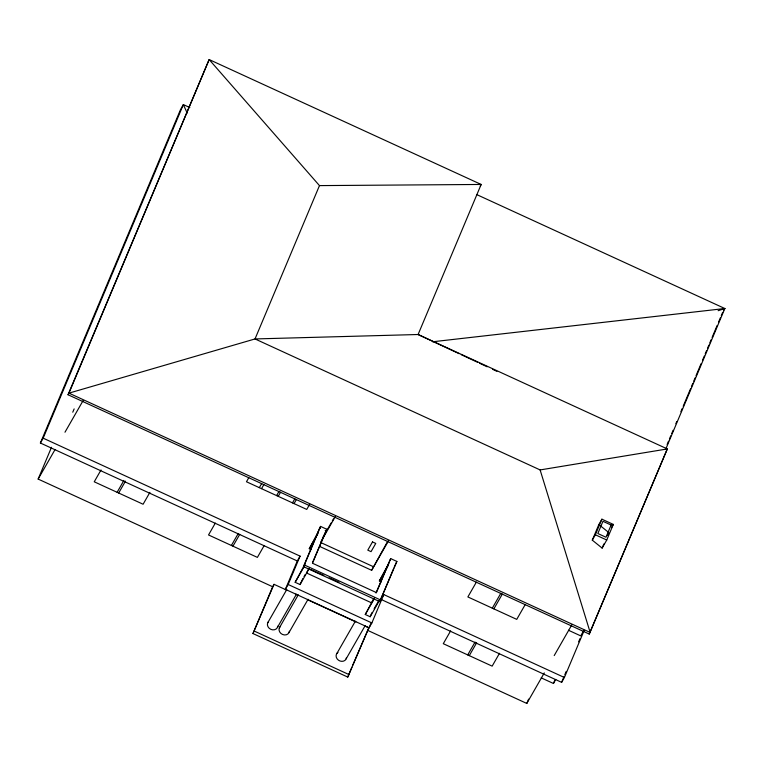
<?xml version="1.0" encoding="UTF-8"?>
<svg xmlns="http://www.w3.org/2000/svg" width="763" height="763" viewBox="0 0 763 763"><rect width="100%" height="100%" fill="white"/><g stroke="black" fill="none" stroke-linecap="round" stroke-linejoin="round"><path stroke-width="1.14" d="M40.391 443.017L43.167 438.172L300.078 556.132L297.303 560.977L40.391 443.017L180.583 109.443L183.349 104.598L189.844 107.573M43.167 438.172L183.349 104.598L187.193 113.067M68.031 394.748L209.148 59.562L481.157 184.455L418.095 334.509L255.023 338.944L68.956 393.136L68.031 394.748L589.255 634.072L667.31 448.94L418.095 334.509L459.116 353.679M286.955 590.257L274.031 584.324L272.639 586.747L38.15 479.078L51.502 447.29M72.771 412.201L74.154 408.911M540.118 469.932L590.18 632.46L68.956 393.136L209.148 59.562L319.468 185.6L255.023 338.944L540.118 469.932L667.31 448.94L589.255 634.072M364.514 625.87L368.825 627.854L347.766 677.077L252.973 633.548L272.639 586.747M252.973 633.548L274.031 584.324M584.22 630.314L564.391 677.496L383.789 594.577L371.867 622.942L369.092 627.777L285.381 589.341L297.303 560.977M285.381 589.341L288.156 584.496L300.078 556.132M309.292 568.416L300.05 584.553L295.157 582.303L304.914 564.21M311.228 549.618L309.273 548.721L318.572 531.353M390.685 558.602L376.407 592.593L312.487 563.237L326.764 529.255L320.574 526.413L319.659 528.025L303.445 566.604L379.745 601.635L396.874 561.444L390.685 558.602L375.987 592.994M320.574 526.413L304.37 564.992L380.67 600.023M304.094 566.899L304.399 566.165L295.157 582.303M300.05 584.553L302.873 578.564M312.487 562.665L326.764 529.255M319.602 546.413L371.638 570.304L387.709 541.263M379.087 601.339L379.402 600.605L370.16 616.742L365.267 614.501L373.298 599.432M381.338 581.807L379.383 580.91L388.682 563.542M370.16 616.742L371.829 612.765M347.766 677.077L351.886 667.272M352.802 665.098L368.825 627.854M379.745 601.635L393.708 568.416M394.166 567.319L396.874 561.444M369.092 627.777L370.932 623.419M592.288 540.147L598.841 524.543L601.912 519.183L613.309 524.419L606.757 540.023L602.131 548.092L592.288 540.147L595.35 534.787L601.912 519.183M367.442 630.267L526.794 703.438L528.606 699.127M611.106 525.049L605.975 537.247L597.839 533.509L602.961 521.31L611.106 525.049L613.309 524.419L611.583 527.452M602.131 548.092L603.886 543.933M607.377 535.607L608.693 532.488L598.841 524.543M541.205 677.859L553.452 683.476L554.825 680.205M381.014 599.413L561.616 682.341L563.905 676.886M564.82 674.702L566.203 671.43M578.631 641.855L580.014 638.564M667.129 444.476L668.502 441.205M669.418 439.021L670.801 435.74M671.717 433.556L673.09 430.284M675.846 423.732L676.762 421.548M680.892 411.724L682.265 408.443M683.19 406.259L690.534 388.787M691.45 386.603L692.823 383.331M693.739 381.147L695.122 377.866M696.037 375.682L701.083 363.674M702.465 360.403L704.297 356.035M705.212 353.851L706.595 350.57M707.511 348.386L708.884 345.114M709.8 342.93L711.183 339.649M712.098 337.465L717.144 325.458M718.527 322.177L720.358 317.809M721.273 315.624L722.656 312.353M665.651 449.388L724.85 308.519L477.009 194.718M38.15 479.078L55.06 449.55M64.979 432.23L83.11 400.575M101.031 469.941L94.24 481.796L143.101 504.238L149.901 492.373M117.111 492.297L123.902 480.432M118.675 493.012L125.466 481.157M215.319 523.094L208.528 534.958L257.389 557.391L264.189 545.535M248.814 477.648L246.468 481.758L306.736 509.426L309.673 504.295M259.306 487.652L261.661 483.551M261.528 488.673L263.884 484.572M231.389 545.459L238.19 533.595M232.963 546.174L239.754 534.319M276.597 495.597L278.953 491.486M278.218 496.341L280.574 492.23M292.477 502.884L294.833 498.773M294.041 503.609L296.397 499.498M480.232 186.067L481.157 184.455L319.468 185.6M309.273 548.721L317.942 533.585M267.708 622.837L286.669 589.732M322.415 538.182L326.478 531.077M327.642 529.055L331.123 522.96M332.286 520.938L333.45 518.907M320.861 541.864L335.386 516.503M304.027 576.542L305.181 574.529M308.529 569.208L306.402 572.927L371.629 602.875L374.28 598.23M277.484 627.32L296.435 594.215M279.325 627.911L298.285 594.816M289.101 632.403L308.061 599.298M371.638 570.304L388.481 540.891M355.367 621.196L336.407 654.292A5.389 4.607 29.8 0 0 340.155 661.054A5.389 4.607 29.8 0 0 346.478 657.611M379.383 580.91L388.052 565.784M365.267 614.501L374.509 598.364M374.137 608.731L378.753 600.662M346.183 658.784L365.134 625.679M382.683 596.513L383.789 594.577M476.37 582.112L467.872 596.943L516.742 619.375L525.23 604.554M450.647 630.848L443.284 643.695L492.154 666.137L499.507 653.29M492.307 608.159L500.795 593.328M493.871 608.874L502.359 594.053M467.719 654.921L475.082 642.065M469.283 655.636L476.646 642.789M526.794 703.438L544.286 672.899M554.215 655.57L571.754 624.945M553.452 683.476L555.769 679.432M583.638 630.782L580.71 635.875L568.464 630.248M561.616 682.341L564.391 677.496M723.572 310.169L724.85 308.519L432.564 341.786M718.107 310.703L724.85 308.519M310.865 569.57L323.808 575.426M329.206 577.858L338.915 582.255M595.35 534.787L606.757 540.023M319.659 528.025L320.307 528.33M325.191 530.571L325.839 530.867M387.976 564.477L388.625 564.773M321.147 542.722L373.193 566.613M288.156 584.496L371.867 622.942M295.577 594.215L297.723 595.207M307.422 599.651L355.901 621.912M254.356 631.125L349.158 674.654M461.281 354.69L477.476 362.253M479.631 363.264L487.185 366.803M492.583 369.321L496.904 371.343M277.78 626.146A5.389 4.607 29.8 0 1 270.808 629.332A5.389 4.607 29.8 0 1 268.338 621.807M289.396 631.22A5.389 4.607 29.8 0 1 282.424 634.415A5.389 4.607 29.8 0 1 279.954 626.89M337.036 653.271A5.389 4.607 29.8 0 1 337.952 652.47M372.497 541.921L367.785 550.152L371.047 551.649L375.758 543.418L372.497 541.921"/></g></svg>
